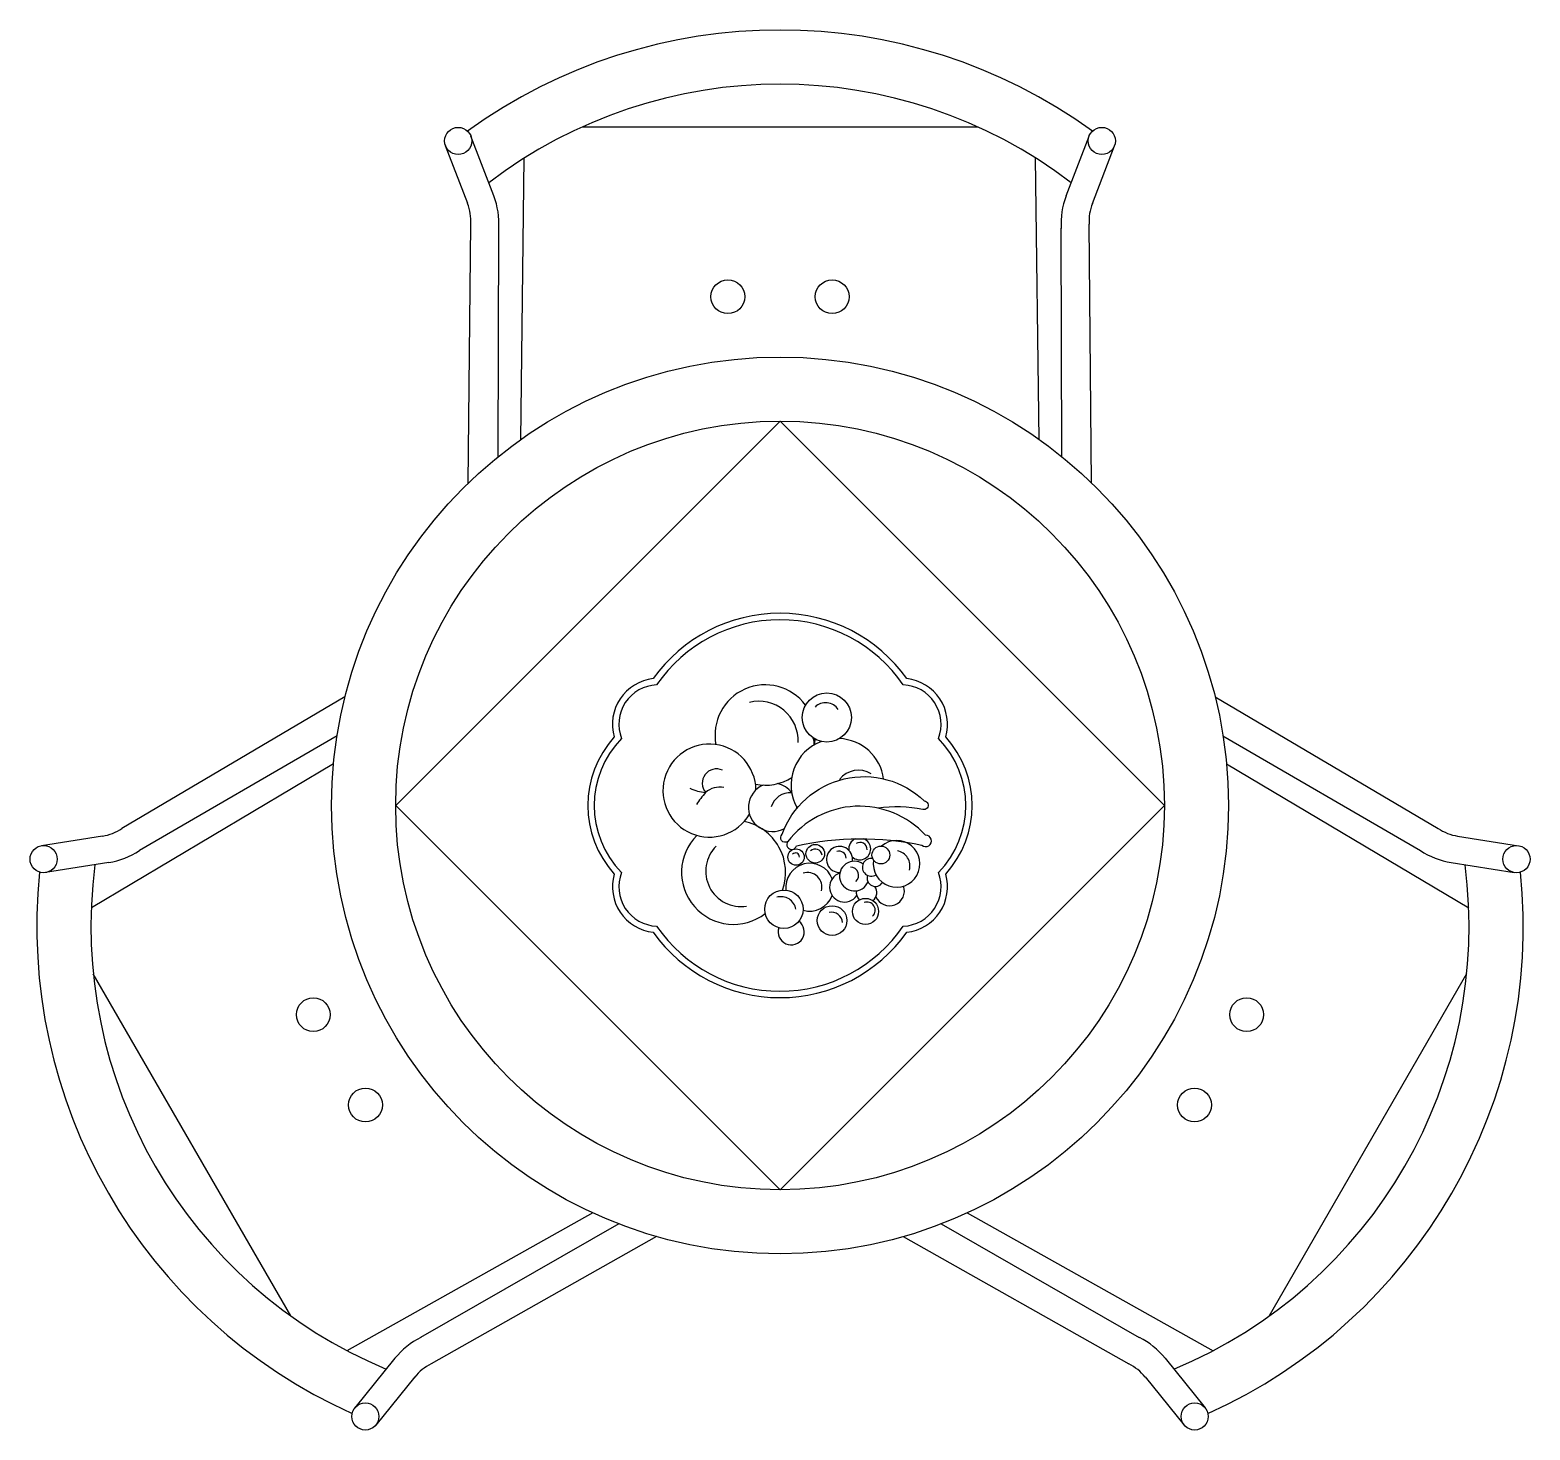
# Model space of a CAD drawing. Header units: millimetres. Extents: x -51.35 to -50.18, y 43.57 to 44.67.
import ezdxf

# ---------------------------------------------------------------- set-up
doc = ezdxf.new("R2010")
doc.units = ezdxf.units.MM
doc.header["$LTSCALE"] = 10
doc.layers.add('móveis_mesas', color=2, linetype='Continuous')

msp = doc.modelspace()

# ---------------------------------------------------------------- linework, layer by layer
at = {"layer": 'móveis_mesas', "color": 1}
for p, q in [((-50.9148, 44.5896), (-50.6065, 44.5896)), ((-50.963, 44.3453), (-50.9602, 44.5652)), ((-50.5583, 44.3453), (-50.5611, 44.5652)), ((-51.1091, 44.0922), (-51.2981, 43.9798)), ((-50.4121, 44.0922), (-50.2231, 43.9798)), ((-51.1424, 43.6613), (-51.2966, 43.9283)), ((-50.2247, 43.9283), (-50.3788, 43.6613)), ((-50.9068, 43.7417), (-51.0986, 43.6342)), ((-50.6145, 43.7417), (-50.4226, 43.6342))]:
    msp.add_line(p, q, dxfattribs=at)
at = {"layer": 'móveis_mesas'}
for p, q in [((-51.0044, 44.5297), (-51.0217, 44.5747)), ((-50.984, 44.5357), (-51.0019, 44.5823)), ((-50.5373, 44.5357), (-50.5194, 44.5823)), ((-50.5168, 44.5297), (-50.4996, 44.5747)), ((-51.0039, 44.3114), (-51.0019, 44.5135)), ((-50.5174, 44.3114), (-50.5193, 44.5135)), ((-50.9806, 44.332), (-50.9801, 44.5103)), ((-50.5406, 44.332), (-50.5412, 44.5103)), ((-51.1002, 44.1446), (-51.2743, 44.0419)), ((-50.4211, 44.1446), (-50.247, 44.0419)), ((-51.1064, 44.1142), (-51.2605, 44.0246)), ((-50.4149, 44.1142), (-50.2607, 44.0246)), ((-51.2895, 44.0359), (-51.3371, 44.0284)), ((-50.2318, 44.0359), (-50.1842, 44.0284)), ((-51.2845, 44.0152), (-51.3338, 44.0074)), ((-50.2367, 44.0152), (-50.1875, 44.0074)), ((-50.8864, 43.7331), (-51.0411, 43.6444)), ((-50.6349, 43.7331), (-50.4802, 43.6444)), ((-50.8569, 43.7233), (-51.0329, 43.6239)), ((-50.6644, 43.7233), (-50.4883, 43.6239)), ((-51.0612, 43.6283), (-51.0925, 43.5896)), ((-50.4601, 43.6283), (-50.4288, 43.5896)), ((-51.0457, 43.6137), (-51.076, 43.5762)), ((-50.4755, 43.6137), (-50.4452, 43.5762))]:
    msp.add_line(p, q, dxfattribs=at)
at = {"layer": 'móveis_mesas', "color": 1}
msp.add_lwpolyline([(-51.0606, 44.0598), (-50.7606, 43.7598), (-50.4606, 44.0598), (-50.7606, 44.3598)], close=True, dxfattribs=at)
for points in [[(-50.89, 44.0062, 0.464622), (-50.8596, 43.9608, 0.515229), (-50.6616, 43.9608, 0.464622), (-50.6313, 44.0062, 0.385564), (-50.6313, 44.1133, 0.464622), (-50.6616, 44.1588, 0.515229), (-50.8596, 44.1588, 0.464622), (-50.89, 44.1133, 0.385564)], [(-50.8843, 44.0074, 0.514772), (-50.8569, 43.9656, 0.527868), (-50.6644, 43.9656, 0.514772), (-50.637, 44.0074, 0.408), (-50.637, 44.1121, 0.514772), (-50.6644, 44.1539, 0.527868), (-50.8569, 44.1539, 0.514772), (-50.8843, 44.1121, 0.408)], [(-50.6471, 44.0366, 0.466248), (-50.7545, 44.0316, 1.2349), (-50.7478, 44.0283, -0.107322), (-50.6499, 44.0289, 1.512351)]]:
    msp.add_lwpolyline(points, format="xyb", close=True, dxfattribs=at)
for points in [[(-50.7407, 44.1381, 0.800509), (-50.8106, 44.1072, 0.800509)], [(-50.7545, 44.0316, -0.907273), (-50.759, 44.0373, -0.543155), (-50.648, 44.0634, -1.038224), (-50.6491, 44.0566, 0.085615), (-50.6842, 44.0577, 0.085615)], [(-50.7737, 44.0757, 1.061423), (-50.7572, 44.0419, 1.061423)]]:
    msp.add_lwpolyline(points, format="xyb", dxfattribs=at)
at = {"layer": 'móveis_mesas'}
for centre, radius in [((-51.0118, 44.5785), 0.0106), ((-50.5095, 44.5785), 0.0106), ((-50.7606, 44.0598), 0.35), ((-51.3354, 44.0179), 0.0106), ((-50.1858, 44.0179), 0.0106), ((-51.0843, 43.5829), 0.0106), ((-50.437, 43.5829), 0.0106)]:
    msp.add_circle(centre, radius, dxfattribs=at)
at = {"layer": 'móveis_mesas', "color": 1}
for centre, radius in [((-50.8013, 44.4569), 0.0132), ((-50.7199, 44.4569), 0.0132), ((-50.7606, 44.0598), 0.3), ((-50.7241, 44.1285), 0.0192), ((-50.7481, 44.0195), 0.00641), ((-50.7331, 44.0221), 0.00725), ((-50.6819, 44.0211), 0.00695), ((-50.7576, 43.9788), 0.015), ((-50.6939, 43.9771), 0.0102), ((-50.72, 43.9699), 0.0116), ((-51.1249, 43.8965), 0.0132), ((-50.3964, 43.8965), 0.0132), ((-51.0842, 43.826), 0.0132), ((-50.4371, 43.826), 0.0132)]:
    msp.add_circle(centre, radius, dxfattribs=at)
at = {"layer": 'móveis_mesas'}
for centre, radius, start, end in [((-50.7606, 44.2484), 0.4167, 54.165, 125.835), ((-50.7606, 44.2484), 0.3744, 52.6198, 127.3802), ((-51.0404, 44.5159), 0.0385, 356.4398, 21.0016), ((-51.0405, 44.514), 0.0605, 356.4398, 21.0297), ((-50.4808, 44.514), 0.0605, 158.9703, 183.5602), ((-50.4809, 44.5159), 0.0385, 158.9984, 183.5602), ((-51.2955, 44.0739), 0.0385, 278.9984, 303.5602), ((-50.2257, 44.0739), 0.0385, 236.4398, 261.0016), ((-51.294, 44.075), 0.0605, 278.9703, 303.5602), ((-50.2273, 44.075), 0.0605, 236.4398, 261.0297), ((-50.924, 43.9654), 0.3744, 172.6198, 247.3802), ((-50.5972, 43.9654), 0.3744, 292.6198, 7.3802), ((-50.924, 43.9654), 0.4167, 174.165, 245.835), ((-50.5972, 43.9654), 0.4167, 294.165, 5.835), ((-51.0141, 43.5903), 0.0605, 116.4398, 141.0297), ((-50.5071, 43.5903), 0.0605, 38.9703, 63.5602), ((-51.0158, 43.5894), 0.0385, 116.4398, 141.0016), ((-50.5055, 43.5894), 0.0385, 38.9984, 63.5602)]:
    msp.add_arc(centre, radius, start, end, dxfattribs=at)
at = {"layer": 'móveis_mesas', "color": 1}
for centre, radius, start, end in [((-50.7772, 44.1104), 0.0307, 357.3787, 103.7047), ((-50.725, 44.1281), 0.0119, 34.0385, 134.155), ((-50.8157, 44.0714), 0.0363, 0.8768, 329.4845), ((-50.7157, 44.0757), 0.0363, 110.3069, 209.4826), ((-50.7532, 44.1071), 0.0193, 359.9016, 15.7922), ((-50.7722, 44.1148), 0.0392, 348.5561, 355.1835), ((-50.7157, 44.0757), 0.0363, 7.7212, 87.8046), ((-50.8102, 44.0772), 0.0111, 65.4345, 220.7979), ((-50.7722, 44.1148), 0.0392, 258.7961, 302.0807), ((-50.6995, 44.0688), 0.0185, 57.5119, 142.4941), ((-50.8155, 44.1066), 0.0368, 245.2812, 265.0393), ((-50.7561, 44.014), 0.0839, 138.2504, 146.2914), ((-50.8078, 44.058), 0.0161, 78.1944, 132.3906), ((-50.7523, 44.0537), 0.0161, 86.9605, 162.1237), ((-50.7664, 44.0583), 0.0189, 37.2996, 79.0856), ((-50.7664, 44.0583), 0.0189, 357.2889, 0.5318), ((-50.7969, 44.0076), 0.0406, 340.0127, 78.2097), ((-50.7969, 44.0076), 0.0406, 134.726, 307.4942), ((-50.6984, 44.0259), 0.00855, 112.6029, 187.9305), ((-50.6984, 44.0259), 0.00855, 227.0482, 67.8409), ((-50.791, 44.0085), 0.0276, 134.8265, 279.0522), ((-50.7485, 44.0197), 0.00304, 355.6319, 138.7218), ((-50.7332, 44.0204), 0.00542, 7.5949, 131.312), ((-50.7142, 44.0177), 0.0102, 351.216, 272.0799), ((-50.7144, 44.0186), 0.00546, 1.1962, 109.4412), ((-50.6982, 44.0253), 0.00563, 359.8541, 122.6908), ((-50.6696, 44.0142), 0.0182, 170.8289, 130.2443), ((-50.6711, 44.0126), 0.0119, 344.2982, 79.7385), ((-50.7374, 43.996), 0.0187, 20.4895, 187.1705), ((-50.7026, 44.0047), 0.0116, 54.0612, 337.2387), ((-50.7057, 44.0053), 0.00643, 312.1823, 88.9486), ((-50.6894, 44.0115), 0.00695, 80.8542, 302.4788), ((-50.7391, 43.9962), 0.0112, 344.2711, 108.304), ((-50.7103, 43.996), 0.0116, 108.3512, 325.436), ((-50.6862, 44.003), 0.00641, 159.9709, 329.7948), ((-50.6931, 43.9918), 0.00802, 79.4268, 83.1422), ((-50.7598, 43.9769), 0.0117, 9.1531, 106.8622), ((-50.7374, 43.996), 0.0187, 253.8735, 339.6021), ((-50.6931, 43.9918), 0.00802, 169.6672, 225.1742), ((-50.6931, 43.9918), 0.00802, 308.3448, 37.0284), ((-50.6751, 43.9931), 0.0116, 162.5606, 165.4157), ((-50.6751, 43.9931), 0.0116, 203.0028, 19.032), ((-50.7206, 43.9677), 0.00881, 5.4146, 100.3797), ((-50.6927, 43.978), 0.00641, 313.2515, 111.3257), ((-50.7519, 43.9612), 0.0102, 162.0547, 53.5948)]:
    msp.add_arc(centre, radius, start, end, dxfattribs=at)

doc.saveas('drawing.dxf')
